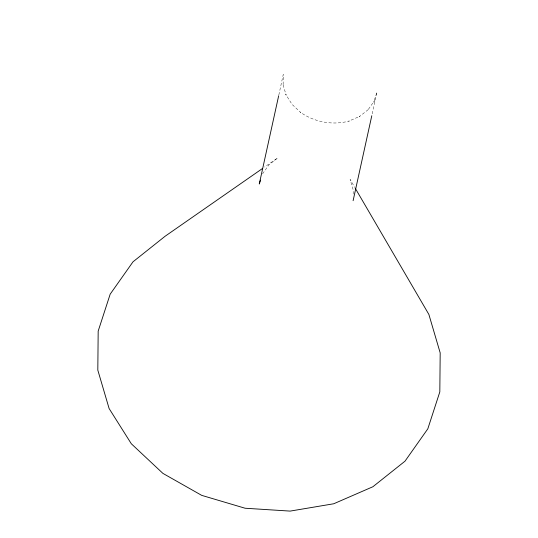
<?xml version="1.0" encoding="UTF-8"?>
<svg xmlns="http://www.w3.org/2000/svg" width="538" height="538" viewBox="0 0 538 538"><rect width="100%" height="100%" fill="white"/><g stroke="black" fill="none" stroke-linecap="round" stroke-linejoin="round"><path stroke-width="0.4" stroke-dasharray="2.69 2.02" d="M353.17 194.11L353.204 189.988L350.103 179.436L354.757 187.419M278.852 94.944L283.237 74.486L283.136 85.226L282.981 84.432L286.115 95.085L285.779 94.453L292.006 104.325L300.863 112.63L300.56 112.381C314.589 122.207 332.652 125.509 349.209 121.037L348.765 121.151L359.747 116.376L359.25 116.759L368.147 109.678L367.703 110.297L374.475 100.707L373.702 102.173L377.004 92.025L371.973 114.903M262.564 173.861L268.839 164.978L277.655 157.957L264.615 167.029"/><path stroke-width="0.81" d="M278.671 95.757L259.269 184.009L260.54 180.109M353.103 200.701L371.792 115.724M262.557 168.461L165.105 236.249L133.007 261.811L110.182 294.165L98.178 331.105L97.815 370.124L109.12 408.55L131.319 443.769L162.9 473.379L201.71 495.37L245.106 508.235L290.137 511.1L333.721 503.77L372.895 486.742L404.993 461.187L427.818 428.833L439.822 391.886L440.185 352.874L428.88 314.448L355.181 188.145"/></g></svg>
